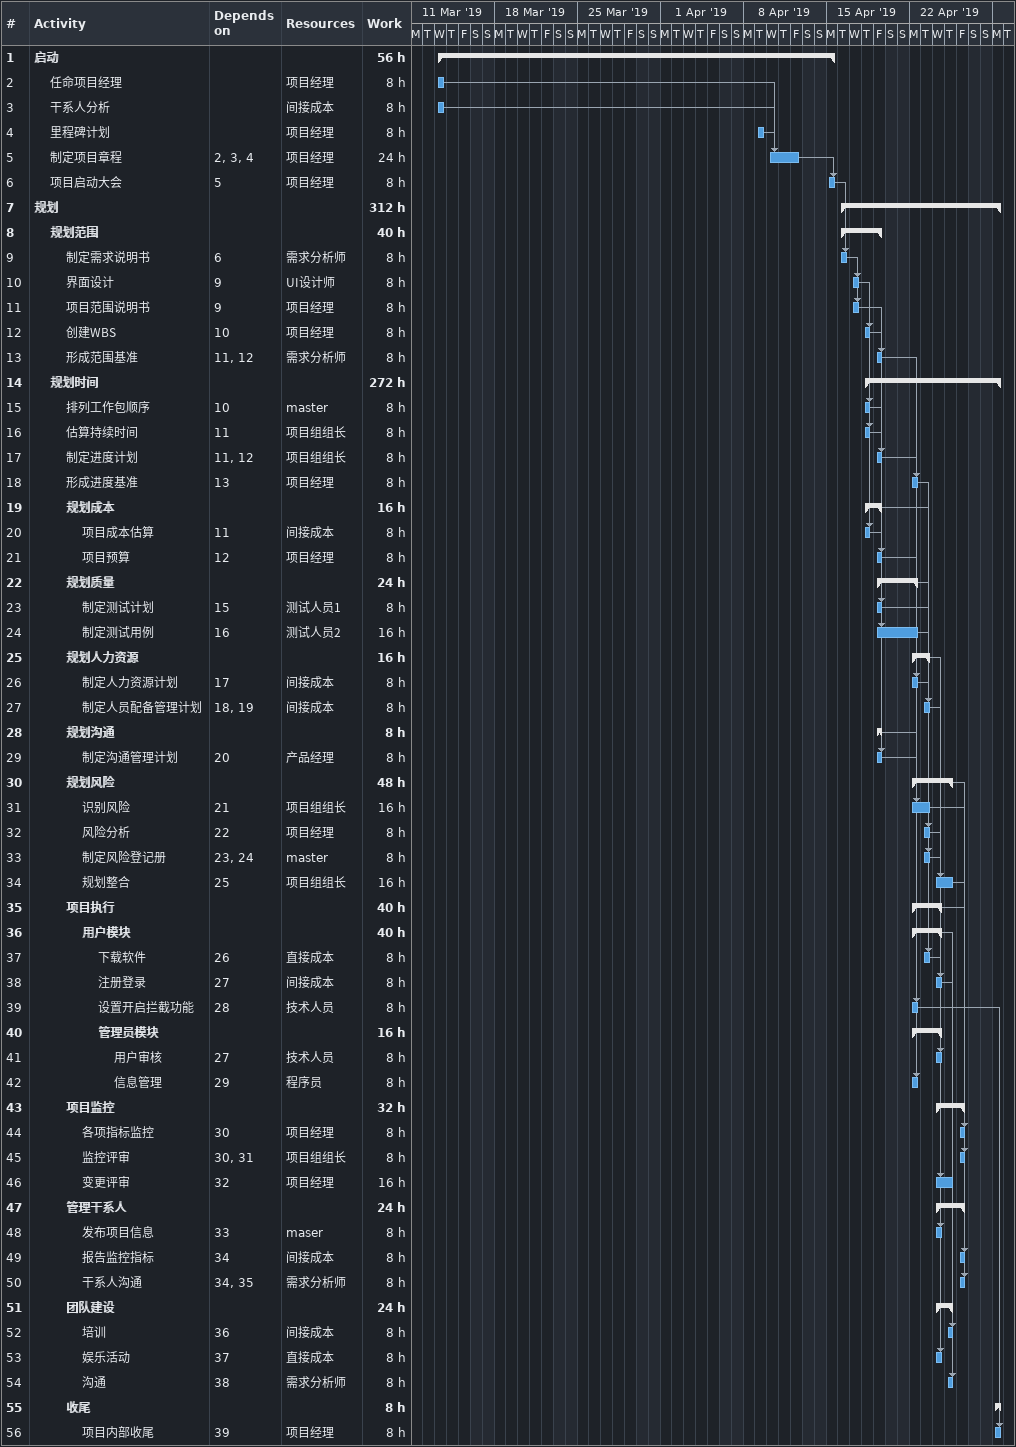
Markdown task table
| ID | Level | Task | Start | Finish | Predecessors | Resources | Work (h) |
|---|---|---|---|---|---|---|---|
| 1 | 1 | **启动** | 2019-03-13 | 2019-04-15 |  |  | 56 |
| 2 | 2 | 任命项目经理 | 2019-03-13 | 2019-03-13 |  | 项目经理 | 8 |
| 3 | 2 | 干系人分析 | 2019-03-13 | 2019-03-13 |  | 间接成本 | 8 |
| 4 | 2 | 里程碑计划 | 2019-04-09 | 2019-04-09 |  | 项目经理 | 8 |
| 5 | 2 | 制定项目章程 | 2019-04-10 | 2019-04-12 | 2, 3, 4 | 项目经理 | 24 |
| 6 | 2 | 项目启动大会 | 2019-04-15 | 2019-04-15 | 5 | 项目经理 | 8 |
| 7 | 1 | **规划** | 2019-04-16 | 2019-04-29 |  |  | 312 |
| 8 | 2 | **规划范围** | 2019-04-16 | 2019-04-19 |  |  | 40 |
| 9 | 3 | 制定需求说明书 | 2019-04-16 | 2019-04-16 | 6 | 需求分析师 | 8 |
| 10 | 3 | 界面设计 | 2019-04-17 | 2019-04-17 | 9 | UI设计师 | 8 |
| 11 | 3 | 项目范围说明书 | 2019-04-17 | 2019-04-17 | 9 | 项目经理 | 8 |
| 12 | 3 | 创建WBS | 2019-04-18 | 2019-04-18 | 10 | 项目经理 | 8 |
| 13 | 3 | 形成范围基准 | 2019-04-19 | 2019-04-19 | 11, 12 | 需求分析师 | 8 |
| 14 | 2 | **规划时间** | 2019-04-18 | 2019-04-29 |  |  | 272 |
| 15 | 3 | 排列工作包顺序 | 2019-04-18 | 2019-04-18 | 10 | master | 8 |
| 16 | 3 | 估算持续时间 | 2019-04-18 | 2019-04-18 | 11 | 项目组组长 | 8 |
| 17 | 3 | 制定进度计划 | 2019-04-19 | 2019-04-19 | 11, 12 | 项目组组长 | 8 |
| 18 | 3 | 形成进度基准 | 2019-04-22 | 2019-04-22 | 13 | 项目经理 | 8 |
| 19 | 3 | **规划成本** | 2019-04-18 | 2019-04-19 |  |  | 16 |
| 20 | 4 | 项目成本估算 | 2019-04-18 | 2019-04-18 | 11 | 间接成本 | 8 |
| 21 | 4 | 项目预算 | 2019-04-19 | 2019-04-19 | 12 | 项目经理 | 8 |
| 22 | 3 | **规划质量** | 2019-04-19 | 2019-04-22 |  |  | 24 |
| 23 | 4 | 制定测试计划 | 2019-04-19 | 2019-04-19 | 15 | 测试人员1 | 8 |
| 24 | 4 | 制定测试用例 | 2019-04-19 | 2019-04-22 | 16 | 测试人员2 | 16 |
| 25 | 3 | **规划人力资源** | 2019-04-22 | 2019-04-23 |  |  | 16 |
| 26 | 4 | 制定人力资源计划 | 2019-04-22 | 2019-04-22 | 17 | 间接成本 | 8 |
| 27 | 4 | 制定人员配备管理计划 | 2019-04-23 | 2019-04-23 | 18, 19 | 间接成本 | 8 |
| 28 | 3 | **规划沟通** | 2019-04-19 | 2019-04-19 |  |  | 8 |
| 29 | 4 | 制定沟通管理计划 | 2019-04-19 | 2019-04-19 | 20 | 产品经理 | 8 |
| 30 | 3 | **规划风险** | 2019-04-22 | 2019-04-25 |  |  | 48 |
| 31 | 4 | 识别风险 | 2019-04-22 | 2019-04-23 | 21 | 项目组组长 | 16 |
| 32 | 4 | 风险分析 | 2019-04-23 | 2019-04-23 | 22 | 项目经理 | 8 |
| 33 | 4 | 制定风险登记册 | 2019-04-23 | 2019-04-23 | 23, 24 | master | 8 |
| 34 | 4 | 规划整合 | 2019-04-24 | 2019-04-25 | 25 | 项目组组长 | 16 |
| 35 | 3 | **项目执行** | 2019-04-22 | 2019-04-24 |  |  | 40 |
| 36 | 4 | **用户模块** | 2019-04-22 | 2019-04-24 |  |  | 40 |
| 37 | 5 | 下载软件 | 2019-04-23 | 2019-04-23 | 26 | 直接成本 | 8 |
| 38 | 5 | 注册登录 | 2019-04-24 | 2019-04-24 | 27 | 间接成本 | 8 |
| 39 | 5 | 设置开启拦截功能 | 2019-04-22 | 2019-04-22 | 28 | 技术人员 | 8 |
| 40 | 5 | **管理员模块** | 2019-04-22 | 2019-04-24 |  |  | 16 |
| 41 | 6 | 用户审核 | 2019-04-24 | 2019-04-24 | 27 | 技术人员 | 8 |
| 42 | 6 | 信息管理 | 2019-04-22 | 2019-04-22 | 29 | 程序员 | 8 |
| 43 | 3 | **项目监控** | 2019-04-24 | 2019-04-26 |  |  | 32 |
| 44 | 4 | 各项指标监控 | 2019-04-26 | 2019-04-26 | 30 | 项目经理 | 8 |
| 45 | 4 | 监控评审 | 2019-04-26 | 2019-04-26 | 30, 31 | 项目组组长 | 8 |
| 46 | 4 | 变更评审 | 2019-04-24 | 2019-04-25 | 32 | 项目经理 | 16 |
| 47 | 3 | **管理干系人** | 2019-04-24 | 2019-04-26 |  |  | 24 |
| 48 | 4 | 发布项目信息 | 2019-04-24 | 2019-04-24 | 33 | maser | 8 |
| 49 | 4 | 报告监控指标 | 2019-04-26 | 2019-04-26 | 34 | 间接成本 | 8 |
| 50 | 4 | 干系人沟通 | 2019-04-26 | 2019-04-26 | 34, 35 | 需求分析师 | 8 |
| 51 | 3 | **团队建设** | 2019-04-24 | 2019-04-25 |  |  | 24 |
| 52 | 4 | 培训 | 2019-04-25 | 2019-04-25 | 36 | 间接成本 | 8 |
| 53 | 4 | 娱乐活动 | 2019-04-24 | 2019-04-24 | 37 | 直接成本 | 8 |
| 54 | 4 | 沟通 | 2019-04-25 | 2019-04-25 | 38 | 需求分析师 | 8 |
| 55 | 3 | **收尾** | 2019-04-29 | 2019-04-29 |  |  | 8 |
| 56 | 4 | 项目内部收尾 | 2019-04-29 | 2019-04-29 | 39 | 项目经理 | 8 |
